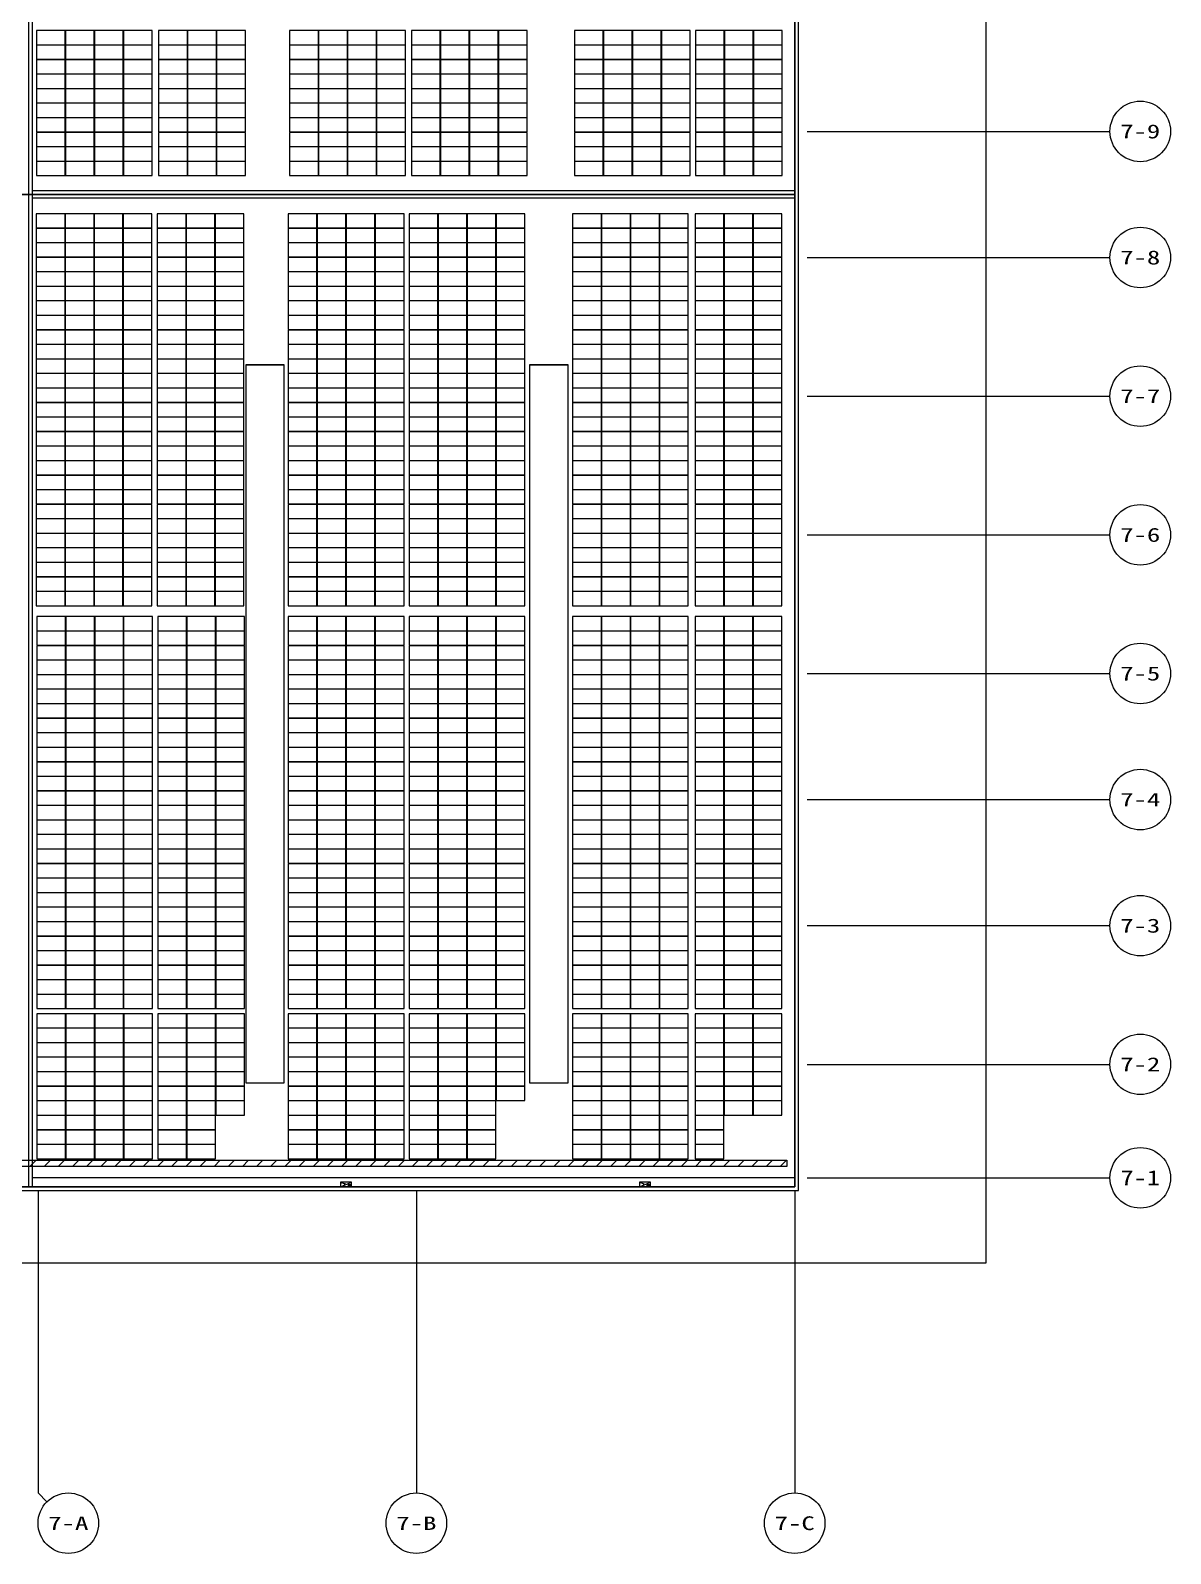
# Model space of a CAD drawing. Header units: metres. Extents: x 1218 to 2690, y 1163 to 1758.
# Drawn here: x 2390.2 to 2480.6, y 1307.3 to 1428.2 of the extents above; entities that cross this region are included whole.
import ezdxf
from ezdxf.enums import TextEntityAlignment as Align

# ---------------------------------------------------------------- set-up
doc = ezdxf.new("R2010")
doc.units = ezdxf.units.M
for name, color, linetype in [('AXIS', 3, 'Continuous'), ('AXIS_TEXT', 7, 'Continuous'), ('WALL', 9, 'Continuous'), ('单元区域外轮廓', 7, 'ByLayer'), ('屋脊线', 7, 'ByLayer'), ('电缆通道', 7, 'ByLayer'), ('组件', 7, 'ByLayer'), ('运维走道板', 1, 'Continuous'), ('逆变器', 7, 'ByLayer'), ('障碍物', 7, 'ByLayer')]:
    doc.layers.add(name, color=color, linetype=linetype)
doc.styles.add('COMPLEX', font='COMPLEX')

# ---------------------------------------------------------------- blocks, each defined once
blk = doc.blocks.new('_AXISO')
blk.add_circle((0, 0), 0.5)
at = {"layer": 'AXIS_TEXT', "style": 'COMPLEX', "width": 1.041667}
blk.add_attdef('A', text='', height=0.56, dxfattribs=at).set_placement((-0.25, -0.28), (0.25, -0.28), align=Align.FIT)
blk = doc.blocks.new('DT1')
at = {"layer": 'AXIS', "color": 252, "true_color": 0x939598}
for p, q in [((1244360, 1949104), (1268360, 1949104)), ((1244360, 1939104), (1268360, 1939104)), ((1244360, 1928104), (1268360, 1928104)), ((1244360, 1917104), (1268360, 1917104)), ((1244360, 1906104), (1268360, 1906104)), ((1244360, 1896104), (1268360, 1896104)), ((1244360, 1886104), (1268360, 1886104)), ((1244360, 1875104), (1268360, 1875104)), ((1244360, 1866104), (1268360, 1866104)), ((1183360, 1865104), (1183360, 1841104)), ((1213360, 1865104), (1213360, 1841104)), ((1243360, 1865104), (1243360, 1841104)), ((1184063, 1840401), (1183360, 1841104))]:
    blk.add_line(p, q, dxfattribs=at)
at = {"layer": 'WALL'}
for p, q in [((1243360, 1865404), (1243360, 2022804)), ((1243660, 1865104), (1243660, 2023104)), ((1182910, 1944104), (1243360, 1944104)), ((78160, 1865404), (1243360, 1865404)), ((77860, 1865104), (1243660, 1865104))]:
    blk.add_line(p, q, dxfattribs=at)
for points in [[(1182910, 1865404), (1182910, 2022804), (1182610, 2022804), (1182610, 1865404)], [(1182910, 1944404), (1243360, 1944404), (1243360, 1943804), (1182910, 1943804)]]:
    blk.add_lwpolyline(points, close=True, dxfattribs=at)
for points in [[(1202860, 1930604), (1202860, 1873604), (1199860, 1873604), (1199860, 1930604), (1202860, 1930604)], [(1225360, 1930604), (1225360, 1873604), (1222360, 1873604), (1222360, 1930604), (1225360, 1930604)], [(1243360, 1866104), (1182910, 1866104)]]:
    blk.add_lwpolyline(points, dxfattribs=at)
at = {"layer": 'AXIS', "color": 252, "true_color": 0x939598}
ref = blk.add_blockref('_AXISO', (1270760, 1949104), dxfattribs=dict(at, xscale=4800, yscale=4800, zscale=4800))
ref.add_attrib('A', '7-9', dxfattribs={"layer": 'AXIS_TEXT', "height": 1110}).set_placement((1269174, 1948549), (1272346, 1948549), align=Align.FIT)
ref = blk.add_blockref('_AXISO', (1270760, 1939104), dxfattribs=dict(at, xscale=4800, yscale=4800, zscale=4800))
ref.add_attrib('A', '7-8', dxfattribs={"layer": 'AXIS_TEXT', "height": 1110}).set_placement((1269174, 1938549), (1272346, 1938549), align=Align.FIT)
ref = blk.add_blockref('_AXISO', (1270760, 1928104), dxfattribs=dict(at, xscale=4800, yscale=4800, zscale=4800))
ref.add_attrib('A', '7-7', dxfattribs={"layer": 'AXIS_TEXT', "height": 1110}).set_placement((1269174, 1927549), (1272346, 1927549), align=Align.FIT)
ref = blk.add_blockref('_AXISO', (1270760, 1917104), dxfattribs=dict(at, xscale=4800, yscale=4800, zscale=4800))
ref.add_attrib('A', '7-6', dxfattribs={"layer": 'AXIS_TEXT', "height": 1110}).set_placement((1269174, 1916549), (1272346, 1916549), align=Align.FIT)
ref = blk.add_blockref('_AXISO', (1270760, 1906104), dxfattribs=dict(at, xscale=4800, yscale=4800, zscale=4800))
ref.add_attrib('A', '7-5', dxfattribs={"layer": 'AXIS_TEXT', "height": 1110}).set_placement((1269174, 1905549), (1272346, 1905549), align=Align.FIT)
ref = blk.add_blockref('_AXISO', (1270760, 1896104), dxfattribs=dict(at, xscale=4800, yscale=4800, zscale=4800))
ref.add_attrib('A', '7-4', dxfattribs={"layer": 'AXIS_TEXT', "height": 1077.9}).set_placement((1269169, 1895565), (1272351, 1895565), align=Align.FIT)
ref = blk.add_blockref('_AXISO', (1270760, 1886104), dxfattribs=dict(at, xscale=4800, yscale=4800, zscale=4800))
ref.add_attrib('A', '7-3', dxfattribs={"layer": 'AXIS_TEXT', "height": 1110}).set_placement((1269174, 1885549), (1272346, 1885549), align=Align.FIT)
ref = blk.add_blockref('_AXISO', (1270760, 1875104), dxfattribs=dict(at, xscale=4800, yscale=4800, zscale=4800))
ref.add_attrib('A', '7-2', dxfattribs={"layer": 'AXIS_TEXT', "height": 1110}).set_placement((1269174, 1874549), (1272346, 1874549), align=Align.FIT)
ref = blk.add_blockref('_AXISO', (1270760, 1866104), dxfattribs=dict(at, xscale=4800, yscale=4800, zscale=4800))
ref.add_attrib('A', '7-1', dxfattribs={"layer": 'AXIS_TEXT', "height": 1198.5}).set_placement((1269190, 1865504), (1272329, 1865504), align=Align.FIT)
ref = blk.add_blockref('_AXISO', (1185760, 1838704), dxfattribs=dict(at, xscale=4800, yscale=4800, zscale=4800))
ref.add_attrib('A', '7-A', dxfattribs={"layer": 'AXIS_TEXT', "height": 1047.5}).set_placement((1184164, 1838180), (1187356, 1838180), align=Align.FIT)
ref = blk.add_blockref('_AXISO', (1213360, 1838704), dxfattribs=dict(at, xscale=4800, yscale=4800, zscale=4800))
ref.add_attrib('A', '7-B', dxfattribs={"layer": 'AXIS_TEXT', "height": 1062.5}).set_placement((1211766, 1838172), (1214954, 1838172), align=Align.FIT)
ref = blk.add_blockref('_AXISO', (1243360, 1838704), dxfattribs=dict(at, xscale=4800, yscale=4800, zscale=4800))
ref.add_attrib('A', '7-C', dxfattribs={"layer": 'AXIS_TEXT', "height": 1093.7}).set_placement((1241771, 1838157), (1244948, 1838157), align=Align.FIT)
blk = doc.blocks.new('*U582')
at = {"layer": '单元区域外轮廓', "color": 2}
blk.add_polyline3d([(582600, -78700, 12000), (-582600, -78700, 12000), (-582600, 78700, 12000), (582600, 78700, 12000)], close=True, dxfattribs=at)
at = {"flags": 1}
for tag in ['unit_id', 'unit_name', 'parapet_height', 'ground_elevation', 'is_enable_parapet']:
    blk.add_attdef(tag, (0, 0), '', height=2.5, dxfattribs=at)
blk = doc.blocks.new('*U583')
at = {"layer": '屋脊线', "color": 30}
for p, q in [((582600, 0, 16000), (582600, 78700, 12000)), ((582600, 0, 16000), (-582600, 0, 16000)), ((582600, -78700, 12000), (582600, 0, 16000)), ((-582600, -78700, 12000), (582600, -78700, 12000))]:
    blk.add_line(p, q, dxfattribs=at)
at = {"flags": 1}
for tag in ['unit_id', 'unit_name']:
    blk.add_attdef(tag, (0, 0), '', height=2.5, dxfattribs=at)
blk = doc.blocks.new('*U584')
at = {"color": 0}
blk.add_polyline3d([(0, 0, 0), (228, 0, 0), (228, 113, 6), (0, 113, 6)], close=True, dxfattribs=at)
at = {"flags": 1}
for tag in ['silicon-material', 'panel-length', 'panel-width', 'panel-height', 'mounting-hole-spacing1', 'mounting-hole-spacing2', 'userid', 'module-material', 'theme', 'name', 'vmpo', 'voco', 'pmax', 'company-name', 'note', 'id', 'impo', 'isco']:
    blk.add_attdef(tag, (0, 0), '', height=2.5, dxfattribs=at)
blk = doc.blocks.new('*U585')
at = {"layer": '组件', "color": 203}
for p in [(52246, -266, 1597), (52476, -266, 1597), (52246, -381, 1591), (52476, -381, 1591), (52246, -496, 1585), (52476, -496, 1585), (52246, -611, 1579), (52476, -611, 1579), (52246, -727, 1573), (52476, -727, 1573), (52246, -842, 1567), (52246, -957, 1561), (52476, -842, 1567), (52476, -957, 1561), (52246, -1072, 1556), (52476, -1072, 1556), (52246, -1188, 1550), (52476, -1188, 1550), (52246, -1303, 1544), (52476, -1303, 1544), (52246, -1418, 1538), (52476, -1418, 1538), (52246, -1533, 1532), (52476, -1533, 1532), (52246, -1649, 1526), (52476, -1649, 1526), (52246, -1764, 1520), (52476, -1764, 1520), (52246, -1879, 1514), (52476, -1879, 1514), (52246, -1994, 1509), (52476, -1994, 1509), (52246, -2110, 1503), (52476, -2110, 1503), (52246, -2225, 1497), (52476, -2225, 1497), (52246, -2340, 1491), (52476, -2340, 1491), (52246, -2455, 1485), (52476, -2455, 1485), (52246, -2571, 1479), (52476, -2571, 1479), (52246, -2686, 1473), (52476, -2686, 1473), (52246, -2801, 1468), (52476, -2801, 1468), (52246, -2916, 1462), (52476, -2916, 1462), (52246, -3032, 1456), (52476, -3032, 1456), (52246, -3147, 1450), (52476, -3147, 1450), (52246, -3262, 1444), (52476, -3262, 1444), (52250, -3461, 1434), (52480, -3461, 1434), (52710, -3461, 1434), (52250, -3576, 1428), (52480, -3576, 1428), (52710, -3576, 1428), (52250, -3692, 1422), (52480, -3692, 1422), (52710, -3692, 1422), (52250, -3807, 1417), (52480, -3807, 1417), (52710, -3807, 1417), (52250, -3922, 1411), (52480, -3922, 1411), (52710, -3922, 1411), (52250, -4037, 1405), (52480, -4037, 1405), (52710, -4037, 1405), (52250, -4153, 1399), (52480, -4153, 1399), (52710, -4153, 1399), (52250, -4268, 1393), (52480, -4268, 1393), (52710, -4268, 1393), (52250, -4383, 1387), (52480, -4383, 1387), (52710, -4383, 1387), (52250, -4499, 1381), (52480, -4499, 1381), (52710, -4499, 1381), (52250, -4614, 1376), (52480, -4614, 1376), (52710, -4614, 1376), (52250, -4729, 1370), (52480, -4729, 1370), (52710, -4729, 1370), (52250, -4844, 1364), (52480, -4844, 1364), (52710, -4844, 1364), (52250, -4960, 1358), (52480, -4960, 1358), (52710, -4960, 1358), (52250, -5075, 1352), (52480, -5075, 1352), (52710, -5075, 1352), (52250, -5190, 1346), (52250, -5305, 1340), (52480, -5190, 1346), (52480, -5305, 1340), (52710, -5190, 1346), (52710, -5305, 1340), (52250, -5421, 1335), (52480, -5421, 1335), (52710, -5421, 1335), (52250, -5536, 1329), (52480, -5536, 1329), (52710, -5536, 1329), (52250, -5651, 1323), (52480, -5651, 1323), (52710, -5651, 1323), (52250, -5766, 1317), (52480, -5766, 1317), (52710, -5766, 1317), (52250, -5882, 1311), (52480, -5882, 1311), (52710, -5882, 1311), (52250, -5997, 1305), (52480, -5997, 1305), (52710, -5997, 1305), (52250, -6112, 1299), (52480, -6112, 1299), (52710, -6112, 1299), (52250, -6227, 1293), (52480, -6227, 1293), (52710, -6227, 1293), (52250, -6343, 1288), (52480, -6343, 1288), (52710, -6343, 1288), (52250, -6458, 1282), (52480, -6458, 1282), (52710, -6458, 1282), (52251, -6611, 1274), (52481, -6611, 1274), (52710, -6611, 1274), (52251, -6726, 1268), (52481, -6726, 1268), (52710, -6726, 1268), (52251, -6841, 1262), (52481, -6841, 1262), (52251, -6957, 1256), (52481, -6957, 1256), (52251, -7072, 1251), (52481, -7072, 1251), (52251, -7187, 1245), (52481, -7187, 1245), (52251, -7302, 1239), (52481, -7302, 1239), (52251, -7418, 1233), (52481, -7418, 1233), (52251, -7533, 1227), (52481, -7533, 1227), (52251, -7648, 1221), (52481, -7648, 1221)]:
    blk.add_blockref('*U584', p, dxfattribs=at)
at = {"layer": '组件', "color": 1}
for p in [(52705, -266, 1597), (52935, -266, 1597), (53206, -266, 1597), (53435, -266, 1597), (53665, -266, 1597), (54244, -266, 1597), (54474, -266, 1597), (54704, -266, 1597), (54934, -266, 1597), (55203, -266, 1597), (55433, -266, 1597), (52705, -381, 1591), (52935, -381, 1591), (53206, -381, 1591), (53435, -381, 1591), (53665, -381, 1591), (54244, -381, 1591), (54474, -381, 1591), (54704, -381, 1591), (54934, -381, 1591), (55203, -381, 1591), (55433, -381, 1591), (52705, -496, 1585), (52935, -496, 1585), (53206, -496, 1585), (53435, -496, 1585), (53665, -496, 1585), (54244, -496, 1585), (54474, -496, 1585), (54704, -496, 1585), (54934, -496, 1585), (55203, -496, 1585), (55433, -496, 1585), (52705, -611, 1579), (52935, -611, 1579), (53206, -611, 1579), (53435, -611, 1579), (53665, -611, 1579), (54244, -611, 1579), (54474, -611, 1579), (54704, -611, 1579), (54934, -611, 1579), (55203, -611, 1579), (55433, -611, 1579), (52705, -727, 1573), (52935, -727, 1573), (53206, -727, 1573), (53435, -727, 1573), (53665, -727, 1573), (54244, -727, 1573), (54474, -727, 1573), (54704, -727, 1573), (54934, -727, 1573), (55203, -727, 1573), (55433, -727, 1573), (52705, -842, 1567), (52705, -957, 1561), (52935, -842, 1567), (52935, -957, 1561), (53206, -842, 1567), (53206, -957, 1561), (53435, -842, 1567), (53435, -957, 1561), (53665, -842, 1567), (53665, -957, 1561), (54244, -842, 1567), (54244, -957, 1561), (54474, -842, 1567), (54474, -957, 1561), (54704, -842, 1567), (54704, -957, 1561), (54934, -842, 1567), (54934, -957, 1561), (55203, -842, 1567), (55203, -957, 1561), (55433, -842, 1567), (55433, -957, 1561), (52705, -1072, 1556), (52935, -1072, 1556), (53206, -1072, 1556), (53435, -1072, 1556), (53665, -1072, 1556), (54244, -1072, 1556), (54474, -1072, 1556), (54704, -1072, 1556), (54934, -1072, 1556), (55203, -1072, 1556), (55433, -1072, 1556), (52705, -1188, 1550), (52935, -1188, 1550), (53206, -1188, 1550), (53435, -1188, 1550), (53665, -1188, 1550), (54244, -1188, 1550), (54474, -1188, 1550), (54704, -1188, 1550), (54934, -1188, 1550), (55203, -1188, 1550), (55433, -1188, 1550), (52705, -1303, 1544), (52935, -1303, 1544), (53206, -1303, 1544), (53435, -1303, 1544), (53665, -1303, 1544), (54244, -1303, 1544), (54474, -1303, 1544), (54704, -1303, 1544), (54934, -1303, 1544), (55203, -1303, 1544), (55433, -1303, 1544), (52705, -1418, 1538), (52935, -1418, 1538), (53206, -1418, 1538), (53435, -1418, 1538), (53665, -1418, 1538), (54244, -1418, 1538), (54474, -1418, 1538), (54704, -1418, 1538), (54934, -1418, 1538), (55203, -1418, 1538), (55433, -1418, 1538), (52705, -1533, 1532), (52935, -1533, 1532), (53206, -1533, 1532), (53435, -1533, 1532), (53665, -1533, 1532), (54244, -1533, 1532), (54474, -1533, 1532), (54704, -1533, 1532), (54934, -1533, 1532), (55203, -1533, 1532), (55433, -1533, 1532), (52705, -1649, 1526), (52935, -1649, 1526), (53206, -1649, 1526), (53435, -1649, 1526), (53665, -1649, 1526), (54244, -1649, 1526), (54474, -1649, 1526), (54704, -1649, 1526), (54934, -1649, 1526), (55203, -1649, 1526), (55433, -1649, 1526), (52705, -1764, 1520), (52935, -1764, 1520), (53206, -1764, 1520), (53435, -1764, 1520), (53665, -1764, 1520), (54244, -1764, 1520), (54474, -1764, 1520), (54704, -1764, 1520), (54934, -1764, 1520), (55203, -1764, 1520), (55433, -1764, 1520), (52705, -1879, 1514), (52935, -1879, 1514), (53206, -1879, 1514), (53435, -1879, 1514), (53665, -1879, 1514), (54244, -1879, 1514), (54474, -1879, 1514), (54704, -1879, 1514), (54934, -1879, 1514), (55203, -1879, 1514), (55433, -1879, 1514), (52705, -1994, 1509), (52935, -1994, 1509), (53206, -1994, 1509), (53435, -1994, 1509), (53665, -1994, 1509), (54244, -1994, 1509), (54474, -1994, 1509), (54704, -1994, 1509), (54934, -1994, 1509), (55203, -1994, 1509), (55433, -1994, 1509), (52705, -2110, 1503), (52935, -2110, 1503), (53206, -2110, 1503), (53435, -2110, 1503), (53665, -2110, 1503), (54244, -2110, 1503), (54474, -2110, 1503), (54704, -2110, 1503), (54934, -2110, 1503), (55203, -2110, 1503), (55433, -2110, 1503), (52705, -2225, 1497), (52935, -2225, 1497), (53206, -2225, 1497), (53435, -2225, 1497), (53665, -2225, 1497), (54244, -2225, 1497), (54474, -2225, 1497), (54704, -2225, 1497), (54934, -2225, 1497), (55203, -2225, 1497), (55433, -2225, 1497), (52705, -2340, 1491), (52935, -2340, 1491), (53206, -2340, 1491), (53435, -2340, 1491), (53665, -2340, 1491), (54244, -2340, 1491), (54474, -2340, 1491), (54704, -2340, 1491), (54934, -2340, 1491), (55203, -2340, 1491), (55433, -2340, 1491), (52705, -2455, 1485), (52935, -2455, 1485), (53206, -2455, 1485), (53435, -2455, 1485), (53665, -2455, 1485), (54244, -2455, 1485), (54474, -2455, 1485), (54704, -2455, 1485), (54934, -2455, 1485), (55203, -2455, 1485), (55433, -2455, 1485), (52705, -2571, 1479), (52935, -2571, 1479), (53206, -2571, 1479), (53435, -2571, 1479), (53665, -2571, 1479), (54244, -2571, 1479), (54474, -2571, 1479), (54704, -2571, 1479), (54934, -2571, 1479), (55203, -2571, 1479), (55433, -2571, 1479), (52705, -2686, 1473), (52935, -2686, 1473), (53206, -2686, 1473), (53435, -2686, 1473), (53665, -2686, 1473), (54244, -2686, 1473), (54474, -2686, 1473), (54704, -2686, 1473), (54934, -2686, 1473), (55203, -2686, 1473), (55433, -2686, 1473), (52705, -2801, 1468), (52935, -2801, 1468), (53206, -2801, 1468), (53435, -2801, 1468), (53665, -2801, 1468), (54244, -2801, 1468), (54474, -2801, 1468), (54704, -2801, 1468), (54934, -2801, 1468), (55203, -2801, 1468), (55433, -2801, 1468), (52705, -2916, 1462), (52935, -2916, 1462), (53206, -2916, 1462), (53435, -2916, 1462), (53665, -2916, 1462), (54244, -2916, 1462), (54474, -2916, 1462), (54704, -2916, 1462), (54934, -2916, 1462), (55203, -2916, 1462), (55433, -2916, 1462), (52705, -3032, 1456), (52935, -3032, 1456), (53206, -3032, 1456), (53435, -3032, 1456), (53665, -3032, 1456), (54244, -3032, 1456), (54474, -3032, 1456), (54704, -3032, 1456), (54934, -3032, 1456), (55203, -3032, 1456), (55433, -3032, 1456), (52705, -3147, 1450), (52935, -3147, 1450), (53206, -3147, 1450), (53435, -3147, 1450), (53665, -3147, 1450), (54244, -3147, 1450), (54474, -3147, 1450), (54704, -3147, 1450), (54934, -3147, 1450), (55203, -3147, 1450), (55433, -3147, 1450), (52705, -3262, 1444), (52935, -3262, 1444), (53206, -3262, 1444), (53435, -3262, 1444), (53665, -3262, 1444), (54244, -3262, 1444), (54474, -3262, 1444), (54704, -3262, 1444), (54934, -3262, 1444), (55203, -3262, 1444), (55433, -3262, 1444), (52939, -3461, 1434), (53210, -3461, 1434), (53440, -3461, 1434), (53669, -3461, 1434), (54244, -3461, 1434), (54474, -3461, 1434), (54704, -3461, 1434), (54934, -3461, 1434), (55203, -3461, 1434), (55433, -3461, 1434), (52939, -3576, 1428), (53210, -3576, 1428), (53440, -3576, 1428), (53669, -3576, 1428), (54244, -3576, 1428), (54474, -3576, 1428), (54704, -3576, 1428), (54934, -3576, 1428), (55203, -3576, 1428), (55433, -3576, 1428), (52939, -3692, 1422), (53210, -3692, 1422), (53440, -3692, 1422), (53669, -3692, 1422), (54244, -3692, 1422), (54474, -3692, 1422), (54704, -3692, 1422), (54934, -3692, 1422), (55203, -3692, 1422), (55433, -3692, 1422), (52939, -3807, 1417), (53210, -3807, 1417), (53440, -3807, 1417), (53669, -3807, 1417), (54244, -3807, 1417), (54474, -3807, 1417), (54704, -3807, 1417), (54934, -3807, 1417), (55203, -3807, 1417), (55433, -3807, 1417), (52939, -3922, 1411), (53210, -3922, 1411), (53440, -3922, 1411), (53669, -3922, 1411), (54244, -3922, 1411), (54474, -3922, 1411), (54704, -3922, 1411), (54934, -3922, 1411), (55203, -3922, 1411), (55433, -3922, 1411), (52939, -4037, 1405), (53210, -4037, 1405), (53440, -4037, 1405), (53669, -4037, 1405), (54244, -4037, 1405), (54474, -4037, 1405), (54704, -4037, 1405), (54934, -4037, 1405), (55203, -4037, 1405), (55433, -4037, 1405), (52939, -4153, 1399), (53210, -4153, 1399), (53440, -4153, 1399), (53669, -4153, 1399), (54244, -4153, 1399), (54474, -4153, 1399), (54704, -4153, 1399), (54934, -4153, 1399), (55203, -4153, 1399), (55433, -4153, 1399), (52939, -4268, 1393), (53210, -4268, 1393), (53440, -4268, 1393), (53669, -4268, 1393), (54244, -4268, 1393), (54474, -4268, 1393), (54704, -4268, 1393), (54934, -4268, 1393), (55203, -4268, 1393), (55433, -4268, 1393), (52939, -4383, 1387), (53210, -4383, 1387), (53440, -4383, 1387), (53669, -4383, 1387), (54244, -4383, 1387), (54474, -4383, 1387), (54704, -4383, 1387), (54934, -4383, 1387), (55203, -4383, 1387), (55433, -4383, 1387), (52939, -4499, 1381), (53210, -4499, 1381), (53440, -4499, 1381), (53669, -4499, 1381), (54244, -4499, 1381), (54474, -4499, 1381), (54704, -4499, 1381), (54934, -4499, 1381), (55203, -4499, 1381), (55433, -4499, 1381), (52939, -4614, 1376), (53210, -4614, 1376), (53440, -4614, 1376), (53669, -4614, 1376), (54244, -4614, 1376), (54474, -4614, 1376), (54704, -4614, 1376), (54934, -4614, 1376), (55203, -4614, 1376), (55433, -4614, 1376), (52939, -4729, 1370), (53210, -4729, 1370), (53440, -4729, 1370), (53669, -4729, 1370), (54244, -4729, 1370), (54474, -4729, 1370), (54704, -4729, 1370), (54934, -4729, 1370), (55203, -4729, 1370), (55433, -4729, 1370), (52939, -4844, 1364), (53210, -4844, 1364), (53440, -4844, 1364), (53669, -4844, 1364), (54244, -4844, 1364), (54474, -4844, 1364), (54704, -4844, 1364), (54934, -4844, 1364), (55203, -4844, 1364), (55433, -4844, 1364), (52939, -4960, 1358), (53210, -4960, 1358), (53440, -4960, 1358), (53669, -4960, 1358), (54244, -4960, 1358), (54474, -4960, 1358), (54704, -4960, 1358), (54934, -4960, 1358), (55203, -4960, 1358), (55433, -4960, 1358), (52939, -5075, 1352), (53210, -5075, 1352), (53440, -5075, 1352), (53669, -5075, 1352), (54244, -5075, 1352), (54474, -5075, 1352), (54704, -5075, 1352), (54934, -5075, 1352), (55203, -5075, 1352), (55433, -5075, 1352), (52939, -5190, 1346), (52939, -5305, 1340), (53210, -5190, 1346), (53210, -5305, 1340), (53440, -5190, 1346), (53440, -5305, 1340), (53669, -5190, 1346), (53669, -5305, 1340), (54244, -5190, 1346), (54244, -5305, 1340), (54474, -5190, 1346), (54474, -5305, 1340), (54704, -5190, 1346), (54704, -5305, 1340), (54934, -5190, 1346), (54934, -5305, 1340), (55203, -5190, 1346), (55203, -5305, 1340), (55433, -5190, 1346), (55433, -5305, 1340), (52939, -5421, 1335), (53210, -5421, 1335), (53440, -5421, 1335), (53669, -5421, 1335), (54244, -5421, 1335), (54474, -5421, 1335), (54704, -5421, 1335), (54934, -5421, 1335), (55203, -5421, 1335), (55433, -5421, 1335), (52939, -5536, 1329), (53210, -5536, 1329), (53440, -5536, 1329), (53669, -5536, 1329), (54244, -5536, 1329), (54474, -5536, 1329), (54704, -5536, 1329), (54934, -5536, 1329), (55203, -5536, 1329), (55433, -5536, 1329), (52939, -5651, 1323), (53210, -5651, 1323), (53440, -5651, 1323), (53669, -5651, 1323), (54244, -5651, 1323), (54474, -5651, 1323), (54704, -5651, 1323), (54934, -5651, 1323), (55203, -5651, 1323), (55433, -5651, 1323), (52939, -5766, 1317), (53210, -5766, 1317), (53440, -5766, 1317), (53669, -5766, 1317), (54244, -5766, 1317), (54474, -5766, 1317), (54704, -5766, 1317), (54934, -5766, 1317), (55203, -5766, 1317), (55433, -5766, 1317), (52939, -5882, 1311), (53210, -5882, 1311), (53440, -5882, 1311), (53669, -5882, 1311), (54244, -5882, 1311), (54474, -5882, 1311), (54704, -5882, 1311), (54934, -5882, 1311), (55203, -5882, 1311), (55433, -5882, 1311), (52939, -5997, 1305), (53210, -5997, 1305), (53440, -5997, 1305), (53669, -5997, 1305), (54244, -5997, 1305), (54474, -5997, 1305), (54704, -5997, 1305), (54934, -5997, 1305), (55203, -5997, 1305), (55433, -5997, 1305), (52939, -6112, 1299), (53210, -6112, 1299), (53440, -6112, 1299), (53669, -6112, 1299), (54244, -6112, 1299), (54474, -6112, 1299), (54704, -6112, 1299), (54934, -6112, 1299), (55203, -6112, 1299), (55433, -6112, 1299), (52939, -6227, 1293), (53210, -6227, 1293), (53440, -6227, 1293), (53669, -6227, 1293), (54244, -6227, 1293), (54474, -6227, 1293), (54704, -6227, 1293), (54934, -6227, 1293), (55203, -6227, 1293), (55433, -6227, 1293), (52939, -6343, 1288), (53210, -6343, 1288), (53440, -6343, 1288), (53669, -6343, 1288), (54244, -6343, 1288), (54474, -6343, 1288), (54704, -6343, 1288), (54934, -6343, 1288), (55203, -6343, 1288), (55433, -6343, 1288), (52939, -6458, 1282), (53210, -6458, 1282), (53440, -6458, 1282), (53669, -6458, 1282), (54244, -6458, 1282), (54474, -6458, 1282), (54704, -6458, 1282), (54934, -6458, 1282), (55203, -6458, 1282), (55433, -6458, 1282), (52940, -6611, 1274), (53210, -6611, 1274), (53440, -6611, 1274), (53670, -6611, 1274), (54244, -6611, 1274), (54474, -6611, 1274), (54704, -6611, 1274), (54934, -6611, 1274), (55203, -6611, 1274), (55433, -6611, 1274), (55663, -6611, 1274), (55893, -6611, 1274), (56499, -6611, 1274), (52940, -6726, 1268), (53210, -6726, 1268), (53440, -6726, 1268), (53670, -6726, 1268), (54244, -6726, 1268), (54474, -6726, 1268), (54704, -6726, 1268), (54934, -6726, 1268), (55203, -6726, 1268), (55433, -6726, 1268), (55663, -6726, 1268), (55893, -6726, 1268), (56499, -6726, 1268), (52710, -6841, 1262), (52940, -6841, 1262), (53210, -6841, 1262), (53440, -6841, 1262), (53670, -6841, 1262), (54244, -6841, 1262), (54474, -6841, 1262), (54704, -6841, 1262), (54934, -6841, 1262), (55203, -6841, 1262), (55433, -6841, 1262), (55663, -6841, 1262), (55893, -6841, 1262), (56499, -6841, 1262), (52710, -6957, 1256), (52940, -6957, 1256), (53210, -6957, 1256), (53440, -6957, 1256), (53670, -6957, 1256), (54244, -6957, 1256), (54474, -6957, 1256), (54704, -6957, 1256), (54934, -6957, 1256), (55203, -6957, 1256), (55433, -6957, 1256), (55663, -6957, 1256), (55893, -6957, 1256), (56499, -6957, 1256), (52710, -7072, 1251), (52940, -7072, 1251), (53210, -7072, 1251), (53440, -7072, 1251), (53670, -7072, 1251), (54244, -7072, 1251), (54474, -7072, 1251), (54704, -7072, 1251), (54934, -7072, 1251), (55203, -7072, 1251), (55433, -7072, 1251), (55663, -7072, 1251), (55893, -7072, 1251), (56499, -7072, 1251), (52710, -7187, 1245), (52940, -7187, 1245), (53210, -7187, 1245), (53440, -7187, 1245), (53670, -7187, 1245), (54244, -7187, 1245), (54474, -7187, 1245), (54704, -7187, 1245), (54934, -7187, 1245), (55203, -7187, 1245), (55433, -7187, 1245), (55663, -7187, 1245), (55893, -7187, 1245), (56499, -7187, 1245), (52710, -7302, 1239), (52940, -7302, 1239), (53210, -7302, 1239), (53440, -7302, 1239), (53670, -7302, 1239), (54244, -7302, 1239), (54474, -7302, 1239), (54704, -7302, 1239), (54934, -7302, 1239), (55203, -7302, 1239), (55433, -7302, 1239), (55663, -7302, 1239), (56499, -7302, 1239), (52710, -7418, 1233), (52940, -7418, 1233), (53210, -7418, 1233), (53440, -7418, 1233), (54244, -7418, 1233), (54474, -7418, 1233), (54704, -7418, 1233), (54934, -7418, 1233), (55203, -7418, 1233), (55433, -7418, 1233), (55663, -7418, 1233), (56499, -7418, 1233), (52710, -7533, 1227), (52940, -7533, 1227), (53210, -7533, 1227), (53440, -7533, 1227), (54244, -7533, 1227), (54474, -7533, 1227), (54704, -7533, 1227), (54934, -7533, 1227), (55203, -7533, 1227), (55433, -7533, 1227), (55663, -7533, 1227), (56499, -7533, 1227), (52710, -7648, 1221), (52940, -7648, 1221), (53210, -7648, 1221), (53440, -7648, 1221), (54244, -7648, 1221), (54474, -7648, 1221), (54704, -7648, 1221), (54934, -7648, 1221), (55203, -7648, 1221), (55433, -7648, 1221), (55663, -7648, 1221), (56499, -7648, 1221)]:
    blk.add_blockref('*U584', p, dxfattribs=at)
at = {"layer": '组件', "color": 232}
for p in [(55663, -266, 1597), (55893, -266, 1597), (56499, -266, 1597), (56729, -266, 1597), (56959, -266, 1597), (57188, -266, 1597), (57471, -266, 1597), (57700, -266, 1597), (57930, -266, 1597), (55663, -381, 1591), (55893, -381, 1591), (56499, -381, 1591), (56729, -381, 1591), (56959, -381, 1591), (57188, -381, 1591), (57471, -381, 1591), (57700, -381, 1591), (57930, -381, 1591), (55663, -496, 1585), (55893, -496, 1585), (56499, -496, 1585), (56729, -496, 1585), (56959, -496, 1585), (57188, -496, 1585), (57471, -496, 1585), (57700, -496, 1585), (57930, -496, 1585), (55663, -611, 1579), (55893, -611, 1579), (56499, -611, 1579), (56729, -611, 1579), (56959, -611, 1579), (57188, -611, 1579), (57471, -611, 1579), (57700, -611, 1579), (57930, -611, 1579), (55663, -727, 1573), (55893, -727, 1573), (56499, -727, 1573), (56729, -727, 1573), (56959, -727, 1573), (57188, -727, 1573), (57471, -727, 1573), (57700, -727, 1573), (57930, -727, 1573), (55663, -842, 1567), (55663, -957, 1561), (55893, -842, 1567), (55893, -957, 1561), (56499, -842, 1567), (56499, -957, 1561), (56729, -842, 1567), (56729, -957, 1561), (56959, -842, 1567), (56959, -957, 1561), (57188, -842, 1567), (57188, -957, 1561), (57471, -842, 1567), (57471, -957, 1561), (57700, -842, 1567), (57700, -957, 1561), (57930, -842, 1567), (57930, -957, 1561), (55663, -1072, 1556), (55893, -1072, 1556), (56499, -1072, 1556), (56729, -1072, 1556), (56959, -1072, 1556), (57188, -1072, 1556), (57471, -1072, 1556), (57700, -1072, 1556), (57930, -1072, 1556), (55663, -1188, 1550), (55893, -1188, 1550), (56499, -1188, 1550), (56729, -1188, 1550), (56959, -1188, 1550), (57188, -1188, 1550), (57471, -1188, 1550), (57700, -1188, 1550), (57930, -1188, 1550), (55663, -1303, 1544), (55893, -1303, 1544), (56499, -1303, 1544), (56729, -1303, 1544), (56959, -1303, 1544), (57188, -1303, 1544), (57471, -1303, 1544), (57700, -1303, 1544), (57930, -1303, 1544), (55663, -1418, 1538), (55893, -1418, 1538), (56499, -1418, 1538), (56729, -1418, 1538), (56959, -1418, 1538), (57188, -1418, 1538), (57471, -1418, 1538), (57700, -1418, 1538), (57930, -1418, 1538), (55663, -1533, 1532), (55893, -1533, 1532), (56499, -1533, 1532), (56729, -1533, 1532), (56959, -1533, 1532), (57188, -1533, 1532), (57471, -1533, 1532), (57700, -1533, 1532), (57930, -1533, 1532), (55663, -1649, 1526), (55893, -1649, 1526), (56499, -1649, 1526), (56729, -1649, 1526), (56959, -1649, 1526), (57188, -1649, 1526), (57471, -1649, 1526), (57700, -1649, 1526), (57930, -1649, 1526), (55663, -1764, 1520), (55893, -1764, 1520), (56499, -1764, 1520), (56729, -1764, 1520), (56959, -1764, 1520), (57188, -1764, 1520), (57471, -1764, 1520), (57700, -1764, 1520), (57930, -1764, 1520), (55663, -1879, 1514), (55893, -1879, 1514), (56499, -1879, 1514), (56729, -1879, 1514), (56959, -1879, 1514), (57188, -1879, 1514), (57471, -1879, 1514), (57700, -1879, 1514), (57930, -1879, 1514), (55663, -1994, 1509), (55893, -1994, 1509), (56499, -1994, 1509), (56729, -1994, 1509), (56959, -1994, 1509), (57188, -1994, 1509), (57471, -1994, 1509), (57700, -1994, 1509), (57930, -1994, 1509), (55663, -2110, 1503), (55893, -2110, 1503), (56499, -2110, 1503), (56729, -2110, 1503), (56959, -2110, 1503), (57188, -2110, 1503), (57471, -2110, 1503), (57700, -2110, 1503), (57930, -2110, 1503), (55663, -2225, 1497), (55893, -2225, 1497), (56499, -2225, 1497), (56729, -2225, 1497), (56959, -2225, 1497), (57188, -2225, 1497), (57471, -2225, 1497), (57700, -2225, 1497), (57930, -2225, 1497), (55663, -2340, 1491), (55893, -2340, 1491), (56499, -2340, 1491), (56729, -2340, 1491), (56959, -2340, 1491), (57188, -2340, 1491), (57471, -2340, 1491), (57700, -2340, 1491), (57930, -2340, 1491), (55663, -2455, 1485), (55893, -2455, 1485), (56499, -2455, 1485), (56729, -2455, 1485), (56959, -2455, 1485), (57188, -2455, 1485), (57471, -2455, 1485), (57700, -2455, 1485), (57930, -2455, 1485), (55663, -2571, 1479), (55893, -2571, 1479), (56499, -2571, 1479), (56729, -2571, 1479), (56959, -2571, 1479), (57188, -2571, 1479), (57471, -2571, 1479), (57700, -2571, 1479), (57930, -2571, 1479), (55663, -2686, 1473), (55893, -2686, 1473), (56499, -2686, 1473), (56729, -2686, 1473), (56959, -2686, 1473), (57188, -2686, 1473), (57471, -2686, 1473), (57700, -2686, 1473), (57930, -2686, 1473), (55663, -2801, 1468), (55893, -2801, 1468), (56499, -2801, 1468), (56729, -2801, 1468), (56959, -2801, 1468), (57188, -2801, 1468), (57471, -2801, 1468), (57700, -2801, 1468), (57930, -2801, 1468), (55663, -2916, 1462), (55893, -2916, 1462), (56499, -2916, 1462), (56729, -2916, 1462), (56959, -2916, 1462), (57188, -2916, 1462), (57471, -2916, 1462), (57700, -2916, 1462), (57930, -2916, 1462), (55663, -3032, 1456), (55893, -3032, 1456), (56499, -3032, 1456), (56729, -3032, 1456), (56959, -3032, 1456), (57188, -3032, 1456), (57471, -3032, 1456), (57700, -3032, 1456), (57930, -3032, 1456), (55663, -3147, 1450), (55893, -3147, 1450), (56499, -3147, 1450), (56729, -3147, 1450), (56959, -3147, 1450), (57188, -3147, 1450), (57471, -3147, 1450), (57700, -3147, 1450), (57930, -3147, 1450), (55663, -3262, 1444), (55893, -3262, 1444), (56499, -3262, 1444), (56729, -3262, 1444), (56959, -3262, 1444), (57188, -3262, 1444), (57471, -3262, 1444), (57700, -3262, 1444), (57930, -3262, 1444), (55663, -3461, 1434), (55893, -3461, 1434), (56499, -3461, 1434), (56729, -3461, 1434), (56959, -3461, 1434), (57188, -3461, 1434), (57471, -3461, 1434), (57700, -3461, 1434), (57930, -3461, 1434), (55663, -3576, 1428), (55893, -3576, 1428), (56499, -3576, 1428), (56729, -3576, 1428), (56959, -3576, 1428), (57188, -3576, 1428), (57471, -3576, 1428), (57700, -3576, 1428), (57930, -3576, 1428), (55663, -3692, 1422), (55893, -3692, 1422), (56499, -3692, 1422), (56729, -3692, 1422), (56959, -3692, 1422), (57188, -3692, 1422), (57471, -3692, 1422), (57700, -3692, 1422), (57930, -3692, 1422), (55663, -3807, 1417), (55893, -3807, 1417), (56499, -3807, 1417), (56729, -3807, 1417), (56959, -3807, 1417), (57188, -3807, 1417), (57471, -3807, 1417), (57700, -3807, 1417), (57930, -3807, 1417), (55663, -3922, 1411), (55893, -3922, 1411), (56499, -3922, 1411), (56729, -3922, 1411), (56959, -3922, 1411), (57188, -3922, 1411), (57471, -3922, 1411), (57700, -3922, 1411), (57930, -3922, 1411), (55663, -4037, 1405), (55893, -4037, 1405), (56499, -4037, 1405), (56729, -4037, 1405), (56959, -4037, 1405), (57188, -4037, 1405), (57471, -4037, 1405), (57700, -4037, 1405), (57930, -4037, 1405), (55663, -4153, 1399), (55893, -4153, 1399), (56499, -4153, 1399), (56729, -4153, 1399), (56959, -4153, 1399), (57188, -4153, 1399), (57471, -4153, 1399), (57700, -4153, 1399), (57930, -4153, 1399), (55663, -4268, 1393), (55893, -4268, 1393), (56499, -4268, 1393), (56729, -4268, 1393), (56959, -4268, 1393), (57188, -4268, 1393), (57471, -4268, 1393), (57700, -4268, 1393), (57930, -4268, 1393), (55663, -4383, 1387), (55893, -4383, 1387), (56499, -4383, 1387), (56729, -4383, 1387), (56959, -4383, 1387), (57188, -4383, 1387), (57471, -4383, 1387), (57700, -4383, 1387), (57930, -4383, 1387), (55663, -4499, 1381), (55893, -4499, 1381), (56499, -4499, 1381), (56729, -4499, 1381), (56959, -4499, 1381), (57188, -4499, 1381), (57471, -4499, 1381), (57700, -4499, 1381), (57930, -4499, 1381), (55663, -4614, 1376), (55893, -4614, 1376), (56499, -4614, 1376), (56729, -4614, 1376), (56959, -4614, 1376), (57188, -4614, 1376), (57471, -4614, 1376), (57700, -4614, 1376), (57930, -4614, 1376), (55663, -4729, 1370), (55893, -4729, 1370), (56499, -4729, 1370), (56729, -4729, 1370), (56959, -4729, 1370), (57188, -4729, 1370), (57471, -4729, 1370), (57700, -4729, 1370), (57930, -4729, 1370), (55663, -4844, 1364), (55893, -4844, 1364), (56499, -4844, 1364), (56729, -4844, 1364), (56959, -4844, 1364), (57188, -4844, 1364), (57471, -4844, 1364), (57700, -4844, 1364), (57930, -4844, 1364), (55663, -4960, 1358), (55893, -4960, 1358), (56499, -4960, 1358), (56729, -4960, 1358), (56959, -4960, 1358), (57188, -4960, 1358), (57471, -4960, 1358), (57700, -4960, 1358), (57930, -4960, 1358), (55663, -5075, 1352), (55893, -5075, 1352), (56499, -5075, 1352), (56729, -5075, 1352), (56959, -5075, 1352), (57188, -5075, 1352), (57471, -5075, 1352), (57700, -5075, 1352), (57930, -5075, 1352), (55663, -5190, 1346), (55663, -5305, 1340), (55893, -5190, 1346), (55893, -5305, 1340), (56499, -5190, 1346), (56499, -5305, 1340), (56729, -5190, 1346), (56729, -5305, 1340), (56959, -5190, 1346), (56959, -5305, 1340), (57188, -5190, 1346), (57188, -5305, 1340), (57471, -5190, 1346), (57471, -5305, 1340), (57700, -5190, 1346), (57700, -5305, 1340), (57930, -5190, 1346), (57930, -5305, 1340), (55663, -5421, 1335), (55893, -5421, 1335), (56499, -5421, 1335), (56729, -5421, 1335), (56959, -5421, 1335), (57188, -5421, 1335), (57471, -5421, 1335), (57700, -5421, 1335), (57930, -5421, 1335), (55663, -5536, 1329), (55893, -5536, 1329), (56499, -5536, 1329), (56729, -5536, 1329), (56959, -5536, 1329), (57188, -5536, 1329), (57471, -5536, 1329), (57700, -5536, 1329), (57930, -5536, 1329), (55663, -5651, 1323), (55893, -5651, 1323), (56499, -5651, 1323), (56729, -5651, 1323), (56959, -5651, 1323), (57188, -5651, 1323), (57471, -5651, 1323), (57700, -5651, 1323), (57930, -5651, 1323), (55663, -5766, 1317), (55893, -5766, 1317), (56499, -5766, 1317), (56729, -5766, 1317), (56959, -5766, 1317), (57188, -5766, 1317), (57471, -5766, 1317), (57700, -5766, 1317), (57930, -5766, 1317), (55663, -5882, 1311), (55893, -5882, 1311), (56499, -5882, 1311), (56729, -5882, 1311), (56959, -5882, 1311), (57188, -5882, 1311), (57471, -5882, 1311), (57700, -5882, 1311), (57930, -5882, 1311), (55663, -5997, 1305), (55893, -5997, 1305), (56499, -5997, 1305), (56729, -5997, 1305), (56959, -5997, 1305), (57188, -5997, 1305), (57471, -5997, 1305), (57700, -5997, 1305), (57930, -5997, 1305), (55663, -6112, 1299), (55893, -6112, 1299), (56499, -6112, 1299), (56729, -6112, 1299), (56959, -6112, 1299), (57188, -6112, 1299), (57471, -6112, 1299), (57700, -6112, 1299), (57930, -6112, 1299), (55663, -6227, 1293), (55893, -6227, 1293), (56499, -6227, 1293), (56729, -6227, 1293), (56959, -6227, 1293), (57188, -6227, 1293), (57471, -6227, 1293), (57700, -6227, 1293), (57930, -6227, 1293), (55663, -6343, 1288), (55893, -6343, 1288), (56499, -6343, 1288), (56729, -6343, 1288), (56959, -6343, 1288), (57188, -6343, 1288), (57471, -6343, 1288), (57700, -6343, 1288), (57930, -6343, 1288), (55663, -6458, 1282), (55893, -6458, 1282), (56499, -6458, 1282), (56729, -6458, 1282), (56959, -6458, 1282), (57188, -6458, 1282), (57471, -6458, 1282), (57700, -6458, 1282), (57930, -6458, 1282), (56729, -6611, 1274), (56959, -6611, 1274), (57188, -6611, 1274), (57471, -6611, 1274), (57700, -6611, 1274), (57930, -6611, 1274), (56729, -6726, 1268), (56959, -6726, 1268), (57188, -6726, 1268), (57471, -6726, 1268), (57700, -6726, 1268), (57930, -6726, 1268), (56729, -6841, 1262), (56959, -6841, 1262), (57188, -6841, 1262), (57471, -6841, 1262), (57700, -6841, 1262), (57930, -6841, 1262), (56729, -6957, 1256), (56959, -6957, 1256), (57188, -6957, 1256), (57471, -6957, 1256), (57700, -6957, 1256), (57930, -6957, 1256), (56729, -7072, 1251), (56959, -7072, 1251), (57188, -7072, 1251), (57471, -7072, 1251), (57700, -7072, 1251), (57930, -7072, 1251), (56729, -7187, 1245), (56959, -7187, 1245), (57188, -7187, 1245), (57471, -7187, 1245), (57700, -7187, 1245), (57930, -7187, 1245), (56729, -7302, 1239), (56959, -7302, 1239), (57188, -7302, 1239), (57471, -7302, 1239), (57700, -7302, 1239), (57930, -7302, 1239), (56729, -7418, 1233), (56959, -7418, 1233), (57188, -7418, 1233), (57471, -7418, 1233), (56729, -7533, 1227), (56959, -7533, 1227), (57188, -7533, 1227), (57471, -7533, 1227), (56729, -7648, 1221), (56959, -7648, 1221), (57188, -7648, 1221), (57471, -7648, 1221)]:
    blk.add_blockref('*U584', p, dxfattribs=at)
at = {"flags": 1}
for tag in ['tilt', 'azimuth', 'mode', 'align', 'array-mode', 'panel-x', 'panel-y', 'offset-x', 'offset-y', 'panel-per-row', 'bracket-type', 'bracket-value', 'row-per-array']:
    blk.add_attdef(tag, (0, 0), '', height=2.5, dxfattribs=at)
blk = doc.blocks.new('*U586')
at = {"color": 0}
blk.add_polyline3d([(0, 0, 0), (-228, 0, 0), (-228, -113, 6), (0, -113, 6)], close=True, dxfattribs=at)
at = {"flags": 1}
for tag in ['silicon-material', 'panel-length', 'panel-width', 'panel-height', 'mounting-hole-spacing1', 'mounting-hole-spacing2', 'userid', 'module-material', 'theme', 'name', 'vmpo', 'voco', 'pmax', 'company-name', 'note', 'id', 'impo', 'isco']:
    blk.add_attdef(tag, (0, 0), '', height=2.5, dxfattribs=at)
blk = doc.blocks.new('*U587')
at = {"layer": '组件', "color": 4}
for p in [(52476, 1300, 1544), (52705, 1300, 1544), (52935, 1300, 1544), (53165, 1300, 1544), (53444, 1300, 1544), (53674, 1300, 1544), (53904, 1300, 1544), (54483, 1300, 1544), (52476, 1185, 1550), (52705, 1185, 1550), (52935, 1185, 1550), (53165, 1185, 1550), (53444, 1185, 1550), (53674, 1185, 1550), (53904, 1185, 1550), (54483, 1185, 1550), (52476, 1070, 1556), (52705, 1070, 1556), (52935, 1070, 1556), (53165, 1070, 1556), (53444, 1070, 1556), (53674, 1070, 1556), (53904, 1070, 1556), (54483, 1070, 1556), (52476, 954, 1562), (52705, 954, 1562), (52935, 954, 1562), (53165, 954, 1562), (53444, 954, 1562), (53674, 954, 1562), (53904, 954, 1562), (54483, 954, 1562), (52476, 839, 1567), (52705, 839, 1567), (52935, 839, 1567), (53165, 839, 1567), (53444, 839, 1567), (53674, 839, 1567), (53904, 839, 1567), (54483, 839, 1567), (52476, 724, 1573), (52476, 609, 1579), (52705, 724, 1573), (52705, 609, 1579), (52935, 724, 1573), (52935, 609, 1579), (53165, 724, 1573), (53165, 609, 1579), (53444, 724, 1573), (53444, 609, 1579), (53674, 724, 1573), (53674, 609, 1579), (53904, 724, 1573), (53904, 609, 1579), (54483, 724, 1573), (54483, 609, 1579), (52476, 493, 1585), (52705, 493, 1585), (52935, 493, 1585), (53165, 493, 1585), (53444, 493, 1585), (53674, 493, 1585), (53904, 493, 1585), (54483, 493, 1585), (52476, 378, 1591), (52705, 378, 1591), (52935, 378, 1591), (53165, 378, 1591), (53444, 378, 1591), (53674, 378, 1591), (53904, 378, 1591), (54483, 378, 1591), (52476, 263, 1597), (52705, 263, 1597), (52935, 263, 1597), (53165, 263, 1597), (53444, 263, 1597), (53674, 263, 1597), (53904, 263, 1597), (54483, 263, 1597)]:
    blk.add_blockref('*U586', p, dxfattribs=at)
at = {"layer": '组件', "color": 171}
for p in [(54713, 1300, 1544), (54943, 1300, 1544), (55173, 1300, 1544), (55450, 1300, 1544), (55680, 1300, 1544), (55909, 1300, 1544), (56139, 1300, 1544), (56742, 1300, 1544), (56972, 1300, 1544), (57202, 1300, 1544), (54713, 1185, 1550), (54943, 1185, 1550), (55173, 1185, 1550), (55450, 1185, 1550), (55680, 1185, 1550), (55909, 1185, 1550), (56139, 1185, 1550), (56742, 1185, 1550), (56972, 1185, 1550), (57202, 1185, 1550), (54713, 1070, 1556), (54943, 1070, 1556), (55173, 1070, 1556), (55450, 1070, 1556), (55680, 1070, 1556), (55909, 1070, 1556), (56139, 1070, 1556), (56742, 1070, 1556), (56972, 1070, 1556), (57202, 1070, 1556), (54713, 954, 1562), (54943, 954, 1562), (55173, 954, 1562), (55450, 954, 1562), (55680, 954, 1562), (55909, 954, 1562), (56139, 954, 1562), (56742, 954, 1562), (56972, 954, 1562), (57202, 954, 1562), (54713, 839, 1567), (54943, 839, 1567), (55173, 839, 1567), (55450, 839, 1567), (55680, 839, 1567), (55909, 839, 1567), (56139, 839, 1567), (56742, 839, 1567), (56972, 839, 1567), (57202, 839, 1567), (54713, 724, 1573), (54713, 609, 1579), (54943, 724, 1573), (54943, 609, 1579), (55173, 724, 1573), (55173, 609, 1579), (55450, 724, 1573), (55450, 609, 1579), (55680, 724, 1573), (55680, 609, 1579), (55909, 724, 1573), (55909, 609, 1579), (56139, 724, 1573), (56139, 609, 1579), (56742, 724, 1573), (56742, 609, 1579), (56972, 724, 1573), (56972, 609, 1579), (57202, 724, 1573), (57202, 609, 1579), (54713, 493, 1585), (54943, 493, 1585), (55173, 493, 1585), (55450, 493, 1585), (55680, 493, 1585), (55909, 493, 1585), (56139, 493, 1585), (56742, 493, 1585), (56972, 493, 1585), (57202, 493, 1585), (54713, 378, 1591), (54943, 378, 1591), (55173, 378, 1591), (55450, 378, 1591), (55680, 378, 1591), (55909, 378, 1591), (56139, 378, 1591), (56742, 378, 1591), (56972, 378, 1591), (57202, 378, 1591), (54713, 263, 1597), (54943, 263, 1597), (55173, 263, 1597), (55450, 263, 1597), (55680, 263, 1597), (55909, 263, 1597), (56139, 263, 1597), (56742, 263, 1597), (56972, 263, 1597), (57202, 263, 1597)]:
    blk.add_blockref('*U586', p, dxfattribs=at)
at = {"layer": '组件', "color": 232}
for p in [(57432, 1300, 1544), (57702, 1300, 1544), (57931, 1300, 1544), (58161, 1300, 1544), (57432, 1185, 1550), (57702, 1185, 1550), (57931, 1185, 1550), (58161, 1185, 1550), (57432, 1070, 1556), (57702, 1070, 1556), (57931, 1070, 1556), (58161, 1070, 1556), (57432, 954, 1562), (57702, 954, 1562), (57931, 954, 1562), (58161, 954, 1562), (57432, 839, 1567), (57702, 839, 1567), (57931, 839, 1567), (58161, 839, 1567), (57432, 724, 1573), (57432, 609, 1579), (57702, 724, 1573), (57702, 609, 1579), (57931, 724, 1573), (57931, 609, 1579), (58161, 724, 1573), (58161, 609, 1579), (57432, 493, 1585), (57702, 493, 1585), (57931, 493, 1585), (58161, 493, 1585), (57432, 378, 1591), (57702, 378, 1591), (57931, 378, 1591), (58161, 378, 1591), (57432, 263, 1597), (57702, 263, 1597), (57931, 263, 1597), (58161, 263, 1597)]:
    blk.add_blockref('*U586', p, dxfattribs=at)
at = {"flags": 1}
for tag in ['tilt', 'azimuth', 'mode', 'align', 'array-mode', 'panel-x', 'panel-y', 'offset-x', 'offset-y', 'panel-per-row', 'bracket-type', 'bracket-value', 'row-per-array']:
    blk.add_attdef(tag, (0, 0), '', height=2.5, dxfattribs=at)
blk = doc.blocks.new('*U650', base_point=(44, 18))
at = {"color": 0}
for p, q in [((0, 0), (87, 36)), ((57, 18), (82, 18)), ((57, 10), (82, 10))]:
    blk.add_line(p, q, dxfattribs=at)
blk.add_lwpolyline([(0, 0), (87, 0), (87, 36), (0, 36)], close=True, dxfattribs=at)
blk.add_lwpolyline([(5, 27, -0.6815), (16, 30), (26, 24, 0.6815), (37, 27)], format="xyb", dxfattribs=at)
blk = doc.blocks.new('*U652', base_point=(44, 18))
at = {"color": 0}
for p, q in [((0, 0), (87, 36)), ((57, 18), (82, 18)), ((57, 10), (82, 10))]:
    blk.add_line(p, q, dxfattribs=at)
blk.add_lwpolyline([(0, 0), (87, 0), (87, 36), (0, 36)], close=True, dxfattribs=at)
blk.add_lwpolyline([(5, 27, -0.6815), (16, 30), (26, 24, 0.6815), (37, 27)], format="xyb", dxfattribs=at)
blk = doc.blocks.new('*U682')
at = {"layer": '障碍物', "color": 1}
blk.add_polyline3d([(539100, -13500, 10), (542100, -13500, 10), (542100, -70500, 10), (539100, -70500, 10)], close=True, dxfattribs=at)
at = {"flags": 1}
for tag in ['height', 'shape']:
    blk.add_attdef(tag, (0, 0), '', height=2.5, dxfattribs=at)
blk = doc.blocks.new('*U684')
at = {"layer": '障碍物', "color": 1}
blk.add_polyline3d([(561600, -13500, 10), (564600, -13500, 10), (564600, -70500, 10), (561600, -70500, 10)], close=True, dxfattribs=at)
at = {"flags": 1}
for tag in ['height', 'shape']:
    blk.add_attdef(tag, (0, 0), '', height=2.5, dxfattribs=at)

msp = doc.modelspace()

# ---------------------------------------------------------------- hatches: boundary and pattern name
at = {"layer": '运维走道板'}
h = msp.add_hatch(dxfattribs=at)
h.set_pattern_fill('ANSI31', color=1, scale=0.5)
h.set_pattern_definition([(45, (3496.791, -2479.8794), (-0.561266, 0.561266), [])])
h.paths.add_polyline_path([(2376.01, 1338.56), (2450.2, 1338.56), (2450.2, 1338.06), (2376.01, 1338.06)])

# ---------------------------------------------------------------- linework, layer by layer
at = {"layer": '单元区域外轮廓', "color": 4, "elevation": 12}
msp.add_lwpolyline([(2450.82, 1336.45), (1285.62, 1336.45), (1285.62, 1493.85), (2450.82, 1493.85)], close=True, dxfattribs=at)
at = {"layer": '屋脊线', "color": 30, "elevation": 16}
msp.add_lwpolyline([(1285.62, 1415.15), (2450.82, 1415.15)], dxfattribs=at)
at = {"layer": '电缆通道', "color": 6}
for points in [[(2466, 1330.42, 0.01), (2466, 1502.41, 0.04)], [(1976.17, 1330.42, 0.01), (2466, 1330.42, 0.01)]]:
    msp.add_polyline3d(points, dxfattribs=at)
at = {"layer": '运维走道板', "elevation": 12.3}
msp.add_lwpolyline([(2376.01, 1338.56), (2450.2, 1338.56), (2450.2, 1338.06), (2376.01, 1338.06), (2376.01, 1338.56)], dxfattribs=at)
at = {"layer": '障碍物', "color": 2, "elevation": 12.3}
for points in [[(2407.32, 1401.65), (2410.32, 1401.65), (2410.32, 1344.65), (2407.32, 1344.65)], [(2429.82, 1401.65), (2432.82, 1401.65), (2432.82, 1344.65), (2429.82, 1344.65)]]:
    msp.add_lwpolyline(points, close=True, dxfattribs=at)

# ---------------------------------------------------------------- block references
at = {"xscale": 0.001, "yscale": 0.001, "zscale": 0.001}
msp.add_blockref('DT1', (1207.46, -528.95, 12.3), dxfattribs=at)
at = {"layer": '单元区域外轮廓', "xscale": 0.001, "yscale": 0.001, "zscale": 0.001}
msp.add_blockref('*U582', (1868.22, 1415.15), dxfattribs=at)
at = {"layer": '屋脊线', "xscale": 0.001, "yscale": 0.001, "zscale": 0.001}
msp.add_blockref('*U583', (1868.22, 1415.15), dxfattribs=at)
at = {"layer": '组件', "xscale": 0.01, "yscale": 0.01, "zscale": 0.01}
for name in ['*U587', '*U585']:
    msp.add_blockref(name, (1868.22, 1415.15), dxfattribs=at)
at = {"layer": '逆变器', "xscale": 0.01, "yscale": 0.01, "zscale": 0.01}
for name, p in [('*U650', (2415.25, 1336.63, 12.58)), ('*U652', (2438.95, 1336.63, 12.58))]:
    msp.add_blockref(name, p, dxfattribs=at)
at = {"layer": '障碍物', "xscale": 0.001, "yscale": 0.001, "zscale": 0.001}
for name in ['*U682', '*U684']:
    msp.add_blockref(name, (1868.22, 1415.15), dxfattribs=at)

doc.saveas('drawing.dxf')
